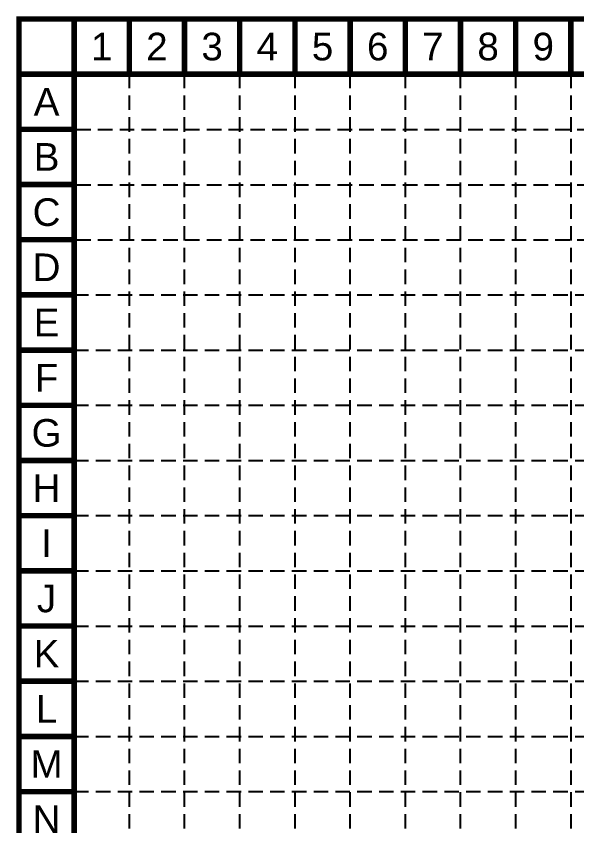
# Model space of a CAD drawing. Header units: feet. Extents: x 6037 to 11520, y 4436 to 7866.
# Drawn here: x 6037 to 6906, y 6611 to 7866 of the extents above; entities that cross this region are included whole.
import ezdxf
from ezdxf.enums import TextEntityAlignment as Align

# ---------------------------------------------------------------- set-up
doc = ezdxf.new("R2010")
doc.units = ezdxf.units.FT
doc.header["$LTSCALE"] = 0.4
doc.header["$MEASUREMENT"] = 0
doc.linetypes.add('DASHED2', pattern=[0.375, 0.25, -0.125])
doc.linetypes.add('HIDDEN', pattern=[0.375, 0.25, -0.125])
doc.layers.add('BASE', color=7, linetype='Continuous')
doc.layers.add('grid', color=254, linetype='HIDDEN')
doc.styles.get("Standard").update_dxf_attribs({"font": 'ARIAL.TTF'})

msp = doc.modelspace()

# ---------------------------------------------------------------- linework, layer by layer
at = {"layer": 'BASE', "const_width": 8.55}
for points in [[(6041.2, 4440.4), (11515.5, 4440.4), (11515.5, 7861.8), (6041.2, 7861.8)], [(6126.7, 4525.9), (11430, 4525.9), (11430, 7776.3), (6126.7, 7776.3)]]:
    msp.add_lwpolyline(points, close=True, dxfattribs=at)
for points in [[(6126.7, 7776.3), (6126.7, 7861.8)], [(6212.3, 7776.3), (6212.3, 7861.8)], [(6297.8, 7776.3), (6297.8, 7861.8)], [(6383.3, 7776.3), (6383.3, 7861.8)], [(6468.9, 7776.3), (6468.9, 7861.8)], [(6554.4, 7776.3), (6554.4, 7861.8)], [(6640, 7776.3), (6640, 7861.8)], [(6725.5, 7776.3), (6725.5, 7861.8)], [(6811, 7776.3), (6811, 7861.8)], [(6896.6, 7776.3), (6896.6, 7861.8)], [(6126.7, 7776.3), (6041.2, 7776.3)], [(6126.7, 7690.7), (6041.2, 7690.7)], [(6126.7, 7605.2), (6041.2, 7605.2)], [(6126.7, 7519.7), (6041.2, 7519.7)], [(6126.7, 7434.1), (6041.2, 7434.1)], [(6126.7, 7348.6), (6041.2, 7348.6)], [(6126.7, 7263), (6041.2, 7263)], [(6126.7, 7177.5), (6041.2, 7177.5)], [(6126.7, 7092), (6041.2, 7092)], [(6126.7, 7006.4), (6041.2, 7006.4)], [(6126.7, 6920.9), (6126.7, 7006.4)], [(6126.7, 6920.9), (6041.2, 6920.9)], [(6126.7, 6835.4), (6041.2, 6835.4)], [(6126.7, 6749.8), (6041.2, 6749.8)], [(6126.7, 6664.3), (6041.2, 6664.3)]]:
    msp.add_lwpolyline(points, dxfattribs=at)
at = {"layer": 'grid', "color": 252, "linetype": 'DASHED2', "ltscale": 225}
for p, q in [((6212, 7777.1), (6212, 4782.1)), ((6297.5, 7777.1), (6297.5, 4782.1)), ((6383.1, 7777.1), (6383.1, 4782.1)), ((6468.6, 7777.1), (6468.6, 4782.1)), ((6554.1, 7777.1), (6554.1, 4782.1)), ((6639.7, 7777.1), (6639.7, 4782.1)), ((6725.2, 7777.1), (6725.2, 4782.1)), ((6810.7, 7777.1), (6810.7, 4782.1)), ((6896.3, 7777.1), (6896.3, 4782.1)), ((6129.9, 7690.4), (11433.1, 7690.4)), ((6129.9, 7604.9), (11433.1, 7604.9)), ((6129.9, 7519.4), (11433.1, 7519.4)), ((6126.7, 7434.1), (11430, 7434.1)), ((6126.7, 7348.6), (11430, 7348.6)), ((6126.7, 7263), (11430, 7263)), ((6126.7, 7177.5), (11430, 7177.5)), ((6126.7, 7092), (11430, 7092)), ((6126.7, 7006.4), (11430, 7006.4)), ((6126.7, 6920.9), (11430, 6920.9)), ((6126.7, 6835.4), (11430, 6835.4)), ((6126.7, 6749.8), (11430, 6749.8)), ((6126.7, 6664.3), (11430, 6664.3))]:
    msp.add_line(p, q, dxfattribs=at)

# ---------------------------------------------------------------- texts
at = {"layer": 'BASE'}
for s, p in [('1', (6169.5, 7819)), ('2', (6255, 7819)), ('3', (6340.6, 7819)), ('4', (6426.1, 7819)), ('5', (6511.7, 7819)), ('6', (6597.2, 7819)), ('7', (6682.7, 7819)), ('8', (6768.3, 7819)), ('9', (6853.8, 7819)), ('A', (6084, 7733.5)), ('B', (6084, 7648)), ('C', (6084, 7562.4)), ('D', (6084, 7476.9)), ('E', (6084, 7391.4)), ('F', (6084, 7305.8)), ('G', (6084, 7220.3)), ('H', (6084, 7134.7)), ('I', (6084, 7049.2)), ('J', (6084, 6963.7)), ('K', (6084, 6878.1)), ('L', (6084, 6792.6)), ('M', (6084, 6707.1)), ('N', (6084, 6621.5))]:
    msp.add_text(s, height=42.8, dxfattribs=at).set_placement(p, align=Align.MIDDLE_CENTER)

doc.saveas('drawing.dxf')
